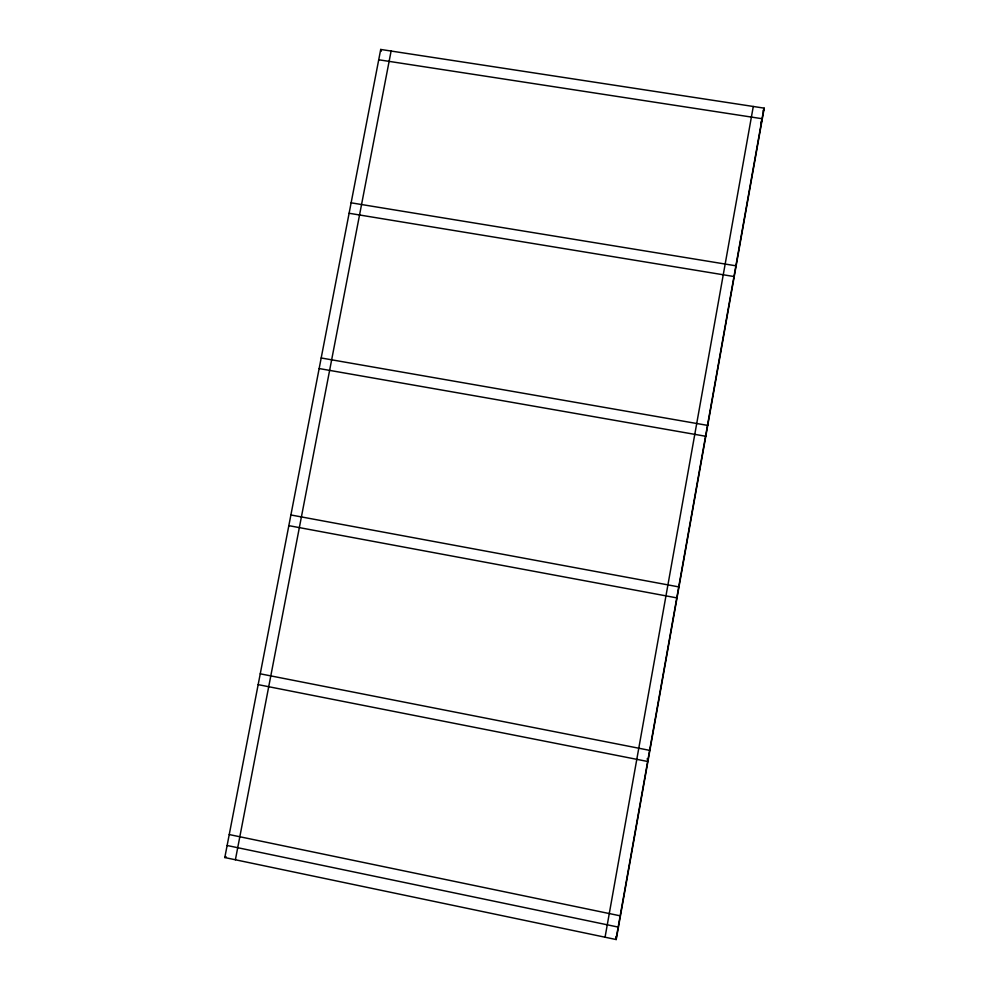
<?xml version="1.0" encoding="UTF-8"?>
<svg xmlns="http://www.w3.org/2000/svg" width="989" height="989" viewBox="0 0 989 989"><rect width="100%" height="100%" fill="white"/><g stroke="black" fill="none" stroke-linecap="round" stroke-linejoin="round"><path stroke-width="1.48" d="M616.172 938.314L763.681 109.655M616.209 939.55L764.2 108.147L380.716 49.45L224.8 857.55L616.209 939.55L616.098 936.472M605.058 937.213L753.284 106.478M235.394 859.775L391.1 51.045M763.211 111.003L764.2 108.147M760.788 123.093L762.309 118.754L378.725 59.773M224.8 857.55L226.036 856.61M351.12 202.819L736.137 265.843M349.105 213.265L734.221 276.574M321.19 357.981L707.728 425.418M319.15 368.551L705.787 436.285M290.89 514.972L678.973 586.934M288.837 525.654L677.02 597.925M260.243 673.818L649.884 750.404M258.166 684.635L647.894 761.53L647.214 758.65M229.238 834.555L620.424 915.876M227.124 845.496L618.422 927.138M380.716 49.45L381.42 51.107"/></g></svg>
